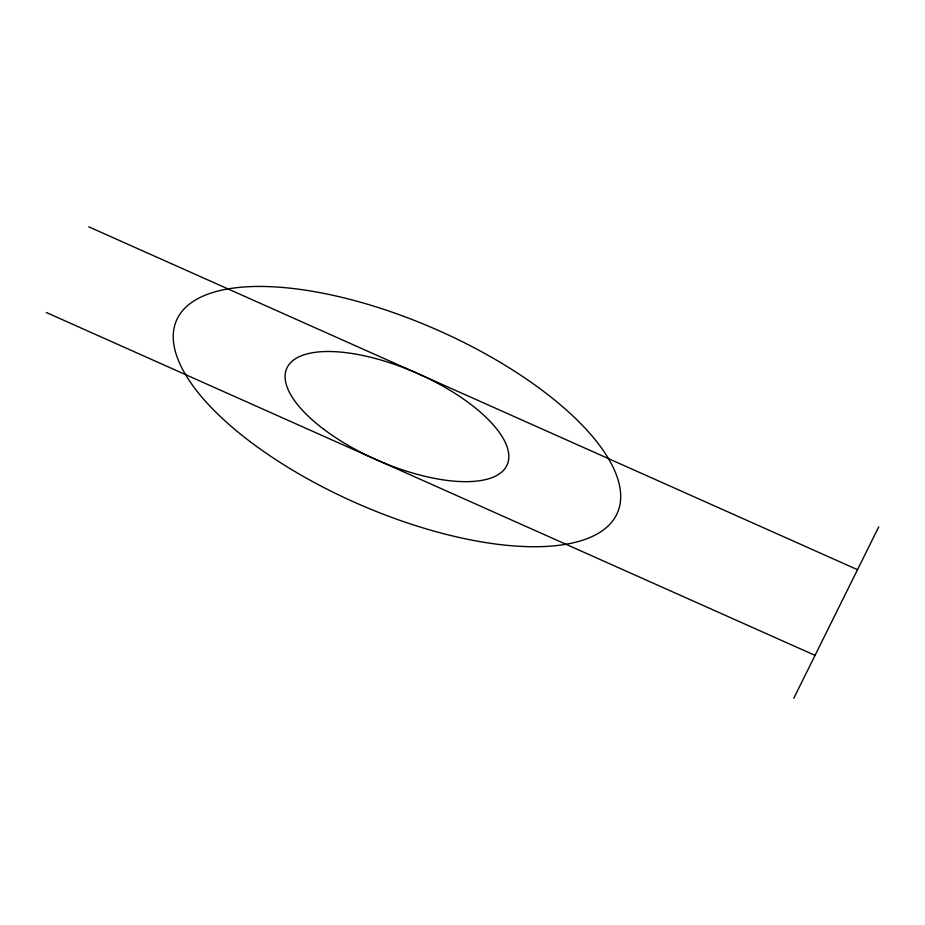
<?xml version="1.0" encoding="UTF-8"?>
<svg xmlns="http://www.w3.org/2000/svg" width="925" height="925" viewBox="0 0 925 925"><rect width="100%" height="100%" fill="white"/><g stroke="black" fill="none" stroke-linecap="round" stroke-linejoin="round"><path stroke-width="1.39" d="M793.812 698.202L878.75 526.845M88.719 226.798L857.51 569.684M46.25 312.477L815.041 655.362M323.669 429.2A120.273 47.765 23.6 0 0 506.796 465.576A120.273 47.765 23.6 0 0 360.449 354.992A120.273 47.765 23.6 0 0 323.669 429.2M250.363 441.803A240.546 95.529 23.6 0 0 616.628 514.554A240.546 95.529 23.6 0 0 323.923 293.41A240.546 95.529 23.6 0 0 250.363 441.803"/></g></svg>
